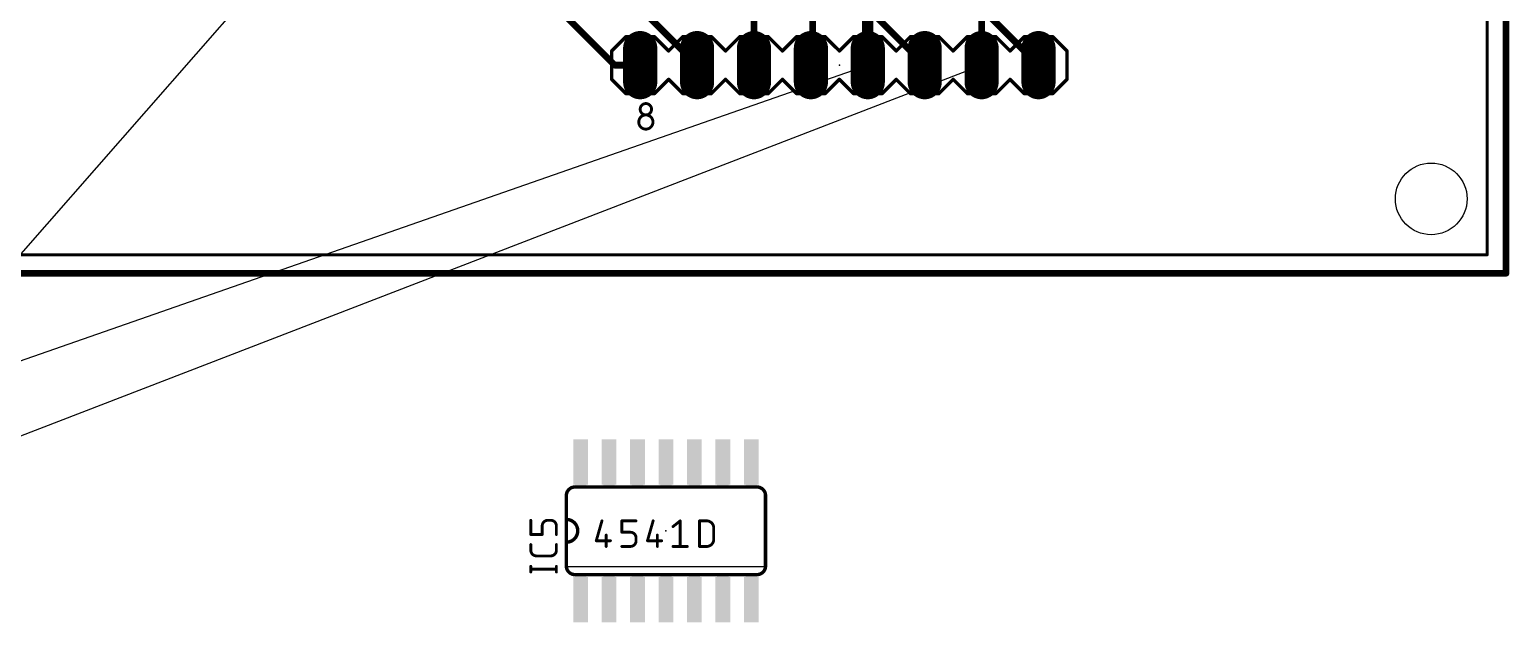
# Model space of a CAD drawing. Extents: x 38 to 139, y -3 to 81.
# Drawn here: x 72.1 to 138.2, y 3.9 to 30.4 of the extents above; entities that cross this region are included whole.
import ezdxf

# ---------------------------------------------------------------- set-up
doc = ezdxf.new("R2010")
doc.units = 0
for name, color, linetype in [('1', 12, 'CONTINUOUS'), ('16', 132, 'CONTINUOUS'), ('17', 110, 'CONTINUOUS'), ('19', 53, 'CONTINUOUS'), ('20', 31, 'CONTINUOUS'), ('21', 253, 'CONTINUOUS'), ('22', 253, 'CONTINUOUS'), ('23', 53, 'CONTINUOUS'), ('24', 53, 'CONTINUOUS'), ('25', 253, 'CONTINUOUS'), ('27', 253, 'CONTINUOUS'), ('51', 253, 'CONTINUOUS')]:
    doc.layers.add(name, color=color, linetype=linetype)

# ---------------------------------------------------------------- blocks, each defined once
blk = doc.blocks.new('RECT')
blk.add_solid([(-0.5, -0.5), (0.5, -0.5), (-0.5, 0.5), (0.5, 0.5)])
blk = doc.blocks.new('LONGP100')
at = {"const_width": 1}
blk.add_lwpolyline([(-0.5, 0), (0.5, 0)], dxfattribs=at)
at = {"const_width": 0.5}
for points in [[(-0.5, 0.25, 1), (-0.5, -0.25)], [(0.5, -0.25, 1), (0.5, 0.25)]]:
    blk.add_lwpolyline(points, format="xyb", dxfattribs=at)

msp = doc.modelspace()

# ---------------------------------------------------------------- linework, layer by layer
at = {"layer": '1', "const_width": 0.3}
for points in [[(107.0535, 42.1345), (107.0535, 28.8735)], [(101.89, 28.79), (93.684, 36.996)], [(98.21, 28.79), (91.5, 35.5)], [(104.43, 35.309), (104.43, 28.79)], [(107.754, 33.086), (112.05, 28.79)], [(117.13, 28.79), (112.92, 33)], [(99.35, 28.79), (98.21, 28.79)], [(107.0535, 28.8735), (106.97, 28.79)]]:
    msp.add_lwpolyline(points, dxfattribs=at)
at = {"layer": '1', "const_width": 0.15}
for points in [[(98.21, 28.865, 1), (98.21, 28.715)], [(98.157, 28.737, 1), (98.263, 28.843)], [(99.35, 28.715, 1), (99.35, 28.865)], [(101.837, 28.737, 1), (101.943, 28.843)], [(104.355, 28.79, 1), (104.505, 28.79)], [(106.917, 28.843, 1), (107.023, 28.737)], [(106.9785, 28.8735, 1), (107.1285, 28.8735)], [(107.1066, 28.8205, 1), (107.0005, 28.9266)], [(111.997, 28.737, 1), (112.103, 28.843)], [(117.077, 28.737, 1), (117.183, 28.843)]]:
    msp.add_lwpolyline(points, format="xyb", dxfattribs=at)
at = {"layer": '16'}
for points, const_width in [([(138, 81), (138, 19.5)], 0.3), ([(114.59, 28.79), (114.59, 42.09)], 0.3), ([(109.5, 28.8), (109.5, 34)], 0.5), ([(109.51, 28.79), (109.5, 28.8)], 0.5), ([(138, 19.5), (38, 19.5)], 0.3)]:
    msp.add_lwpolyline(points, dxfattribs=dict(at, const_width=const_width))
for points, const_width in [([(109.5884, 28.8884, 1), (109.4116, 28.7116)], 0.25), ([(109.375, 28.8, 1), (109.625, 28.8)], 0.25), ([(109.4216, 28.7016, 1), (109.5984, 28.8784)], 0.25), ([(114.515, 28.79, 1), (114.665, 28.79)], 0.15), ([(137.925, 19.5, 1), (138.075, 19.5)], 0.15), ([(138, 19.425, 1), (138, 19.575)], 0.15)]:
    msp.add_lwpolyline(points, format="xyb", dxfattribs=dict(at, const_width=const_width))
at = {"layer": '19'}
for p, q in [((63.5, 11), (122.08, 77.82)), ((58.5, 11), (109.51, 28.79)), ((68.5, 11), (114.59, 28.79))]:
    msp.add_line(p, q, dxfattribs=at)
at = {"layer": '20'}
for p, q in [((138.029, 19.431), (137.98, 81.019)), ((37.973, 19.431), (138.029, 19.431))]:
    msp.add_line(p, q, dxfattribs=at)
msp.add_circle((134.66, 22.82), 1.6, dxfattribs=at)
at = {"layer": '21'}
for points, const_width in [([(98.08, 29.425), (98.715, 30.06)], 0.1524), ([(98.715, 30.06), (99.985, 30.06)], 0.1524), ([(100.62, 29.425), (99.985, 30.06)], 0.1524), ([(100.62, 29.425), (101.255, 30.06)], 0.1524), ([(101.255, 30.06), (102.525, 30.06)], 0.1524), ([(102.525, 30.06), (103.16, 29.425)], 0.1524), ([(103.16, 29.425), (103.795, 30.06)], 0.1524), ([(103.795, 30.06), (105.065, 30.06)], 0.1524), ([(105.065, 30.06), (105.7, 29.425)], 0.1524), ([(105.7, 29.425), (106.335, 30.06)], 0.1524), ([(106.335, 30.06), (107.605, 30.06)], 0.1524), ([(108.24, 29.425), (107.605, 30.06)], 0.1524), ([(108.24, 29.425), (108.875, 30.06)], 0.1524), ([(108.875, 30.06), (110.145, 30.06)], 0.1524), ([(110.78, 29.425), (110.145, 30.06)], 0.1524), ([(110.78, 29.425), (111.415, 30.06)], 0.1524), ([(111.415, 30.06), (112.685, 30.06)], 0.1524), ([(112.685, 30.06), (113.32, 29.425)], 0.1524), ([(113.32, 29.425), (113.955, 30.06)], 0.1524), ([(113.955, 30.06), (115.225, 30.06)], 0.1524), ([(115.225, 30.06), (115.86, 29.425)], 0.1524), ([(115.86, 29.425), (116.495, 30.06)], 0.1524), ([(116.495, 30.06), (117.765, 30.06)], 0.1524), ([(118.4, 29.425), (117.765, 30.06)], 0.1524), ([(98.08, 28.155), (98.08, 29.425)], 0.1524), ([(118.4, 28.155), (118.4, 29.425)], 0.1524), ([(98.715, 27.52), (98.08, 28.155)], 0.1524), ([(99.985, 27.52), (100.62, 28.155)], 0.1524), ([(101.255, 27.52), (100.62, 28.155)], 0.1524), ([(103.16, 28.155), (102.525, 27.52)], 0.1524), ([(103.795, 27.52), (103.16, 28.155)], 0.1524), ([(105.7, 28.155), (105.065, 27.52)], 0.1524), ([(106.335, 27.52), (105.7, 28.155)], 0.1524), ([(107.605, 27.52), (108.24, 28.155)], 0.1524), ([(108.875, 27.52), (108.24, 28.155)], 0.1524), ([(110.145, 27.52), (110.78, 28.155)], 0.1524), ([(111.415, 27.52), (110.78, 28.155)], 0.1524), ([(113.32, 28.155), (112.685, 27.52)], 0.1524), ([(113.955, 27.52), (113.32, 28.155)], 0.1524), ([(115.86, 28.155), (115.225, 27.52)], 0.1524), ([(116.495, 27.52), (115.86, 28.155)], 0.1524), ([(117.765, 27.52), (118.4, 28.155)], 0.1524), ([(99.985, 27.52), (98.715, 27.52)], 0.1524), ([(102.525, 27.52), (101.255, 27.52)], 0.1524), ([(105.065, 27.52), (103.795, 27.52)], 0.1524), ([(107.605, 27.52), (106.335, 27.52)], 0.1524), ([(110.145, 27.52), (108.875, 27.52)], 0.1524), ([(112.685, 27.52), (111.415, 27.52)], 0.1524), ([(115.225, 27.52), (113.955, 27.52)], 0.1524), ([(117.765, 27.52), (116.495, 27.52)], 0.1524), ([(96.055, 9.5748), (96.055, 8.508)], 0.1524), ([(104.945, 6.4252), (104.945, 9.5748)], 0.1524), ([(96.055, 8.508), (96.055, 7.492)], 0.1524), ([(96.055, 7.492), (96.055, 6.4252)], 0.1524), ([(96.055, 6.3998), (104.945, 6.3998)], 0.0508)]:
    msp.add_lwpolyline(points, dxfattribs=dict(at, const_width=const_width))
for points, const_width in [([(98.715, 30.0981, 1), (98.715, 30.0219)], 0.0762), ([(98.7419, 30.0331, 1), (98.6881, 30.0869)], 0.0762), ([(100.0119, 30.0869, 1), (99.9581, 30.0331)], 0.0762), ([(99.985, 30.0219, 1), (99.985, 30.0981)], 0.0762), ([(101.255, 30.0981, 1), (101.255, 30.0219)], 0.0762), ([(101.2819, 30.0331, 1), (101.2281, 30.0869)], 0.0762), ([(102.5519, 30.0869, 1), (102.4981, 30.0331)], 0.0762), ([(102.525, 30.0219, 1), (102.525, 30.0981)], 0.0762), ([(103.795, 30.0981, 1), (103.795, 30.0219)], 0.0762), ([(103.8219, 30.0331, 1), (103.7681, 30.0869)], 0.0762), ([(105.0919, 30.0869, 1), (105.0381, 30.0331)], 0.0762), ([(105.065, 30.0219, 1), (105.065, 30.0981)], 0.0762), ([(106.335, 30.0981, 1), (106.335, 30.0219)], 0.0762), ([(106.3619, 30.0331, 1), (106.3081, 30.0869)], 0.0762), ([(107.6319, 30.0869, 1), (107.5781, 30.0331)], 0.0762), ([(107.605, 30.0219, 1), (107.605, 30.0981)], 0.0762), ([(108.875, 30.0981, 1), (108.875, 30.0219)], 0.0762), ([(108.9019, 30.0331, 1), (108.8481, 30.0869)], 0.0762), ([(110.1719, 30.0869, 1), (110.1181, 30.0331)], 0.0762), ([(110.145, 30.0219, 1), (110.145, 30.0981)], 0.0762), ([(111.415, 30.0981, 1), (111.415, 30.0219)], 0.0762), ([(111.4419, 30.0331, 1), (111.3881, 30.0869)], 0.0762), ([(112.7119, 30.0869, 1), (112.6581, 30.0331)], 0.0762), ([(112.685, 30.0219, 1), (112.685, 30.0981)], 0.0762), ([(113.955, 30.0981, 1), (113.955, 30.0219)], 0.0762), ([(113.9819, 30.0331, 1), (113.9281, 30.0869)], 0.0762), ([(115.2519, 30.0869, 1), (115.1981, 30.0331)], 0.0762), ([(115.225, 30.0219, 1), (115.225, 30.0981)], 0.0762), ([(116.495, 30.0981, 1), (116.495, 30.0219)], 0.0762), ([(116.5219, 30.0331, 1), (116.4681, 30.0869)], 0.0762), ([(117.7919, 30.0869, 1), (117.7381, 30.0331)], 0.0762), ([(117.765, 30.0219, 1), (117.765, 30.0981)], 0.0762), ([(98.1181, 29.425, 1), (98.0419, 29.425)], 0.0762), ([(98.0531, 29.4519, 1), (98.1069, 29.3981)], 0.0762), ([(100.5931, 29.4519, 1), (100.6469, 29.3981)], 0.0762), ([(100.5931, 29.3981, 1), (100.6469, 29.4519)], 0.0762), ([(103.1331, 29.4519, 1), (103.1869, 29.3981)], 0.0762), ([(103.1331, 29.3981, 1), (103.1869, 29.4519)], 0.0762), ([(105.6731, 29.4519, 1), (105.7269, 29.3981)], 0.0762), ([(105.6731, 29.3981, 1), (105.7269, 29.4519)], 0.0762), ([(108.2131, 29.4519, 1), (108.2669, 29.3981)], 0.0762), ([(108.2131, 29.3981, 1), (108.2669, 29.4519)], 0.0762), ([(110.7531, 29.4519, 1), (110.8069, 29.3981)], 0.0762), ([(110.7531, 29.3981, 1), (110.8069, 29.4519)], 0.0762), ([(113.2931, 29.4519, 1), (113.3469, 29.3981)], 0.0762), ([(113.2931, 29.3981, 1), (113.3469, 29.4519)], 0.0762), ([(115.8331, 29.4519, 1), (115.8869, 29.3981)], 0.0762), ([(115.8331, 29.3981, 1), (115.8869, 29.4519)], 0.0762), ([(118.4381, 29.425, 1), (118.3619, 29.425)], 0.0762), ([(118.3731, 29.3981, 1), (118.4269, 29.4519)], 0.0762), ([(98.0419, 28.155, 1), (98.1181, 28.155)], 0.0762), ([(98.1069, 28.1819, 1), (98.0531, 28.1281)], 0.0762), ([(100.6469, 28.1819, 1), (100.5931, 28.1281)], 0.0762), ([(100.6469, 28.1281, 1), (100.5931, 28.1819)], 0.0762), ([(103.1869, 28.1819, 1), (103.1331, 28.1281)], 0.0762), ([(103.1869, 28.1281, 1), (103.1331, 28.1819)], 0.0762), ([(105.7269, 28.1819, 1), (105.6731, 28.1281)], 0.0762), ([(105.7269, 28.1281, 1), (105.6731, 28.1819)], 0.0762), ([(108.2669, 28.1819, 1), (108.2131, 28.1281)], 0.0762), ([(108.2669, 28.1281, 1), (108.2131, 28.1819)], 0.0762), ([(110.8069, 28.1819, 1), (110.7531, 28.1281)], 0.0762), ([(110.8069, 28.1281, 1), (110.7531, 28.1819)], 0.0762), ([(113.3469, 28.1819, 1), (113.2931, 28.1281)], 0.0762), ([(113.3469, 28.1281, 1), (113.2931, 28.1819)], 0.0762), ([(115.8869, 28.1819, 1), (115.8331, 28.1281)], 0.0762), ([(115.8869, 28.1281, 1), (115.8331, 28.1819)], 0.0762), ([(118.3619, 28.155, 1), (118.4381, 28.155)], 0.0762), ([(118.4269, 28.1281, 1), (118.3731, 28.1819)], 0.0762), ([(98.715, 27.5581, 1), (98.715, 27.4819)], 0.0762), ([(98.6881, 27.4931, 1), (98.7419, 27.5469)], 0.0762), ([(99.858, 26.8215, 1), (99.35, 26.8215)], 0.127), ([(99.9581, 27.5469, 1), (100.0119, 27.4931)], 0.0762), ([(99.985, 27.4819, 1), (99.985, 27.5581)], 0.0762), ([(101.255, 27.5581, 1), (101.255, 27.4819)], 0.0762), ([(101.2281, 27.4931, 1), (101.2819, 27.5469)], 0.0762), ([(102.4981, 27.5469, 1), (102.5519, 27.4931)], 0.0762), ([(102.525, 27.4819, 1), (102.525, 27.5581)], 0.0762), ([(103.795, 27.5581, 1), (103.795, 27.4819)], 0.0762), ([(103.7681, 27.4931, 1), (103.8219, 27.5469)], 0.0762), ([(105.0381, 27.5469, 1), (105.0919, 27.4931)], 0.0762), ([(105.065, 27.4819, 1), (105.065, 27.5581)], 0.0762), ([(106.335, 27.5581, 1), (106.335, 27.4819)], 0.0762), ([(106.3081, 27.4931, 1), (106.3619, 27.5469)], 0.0762), ([(107.5781, 27.5469, 1), (107.6319, 27.4931)], 0.0762), ([(107.605, 27.4819, 1), (107.605, 27.5581)], 0.0762), ([(108.875, 27.5581, 1), (108.875, 27.4819)], 0.0762), ([(108.8481, 27.4931, 1), (108.9019, 27.5469)], 0.0762), ([(110.1181, 27.5469, 1), (110.1719, 27.4931)], 0.0762), ([(110.145, 27.4819, 1), (110.145, 27.5581)], 0.0762), ([(111.415, 27.5581, 1), (111.415, 27.4819)], 0.0762), ([(111.3881, 27.4931, 1), (111.4419, 27.5469)], 0.0762), ([(112.6581, 27.5469, 1), (112.7119, 27.4931)], 0.0762), ([(112.685, 27.4819, 1), (112.685, 27.5581)], 0.0762), ([(113.955, 27.5581, 1), (113.955, 27.4819)], 0.0762), ([(113.9281, 27.4931, 1), (113.9819, 27.5469)], 0.0762), ([(115.1981, 27.5469, 1), (115.2519, 27.4931)], 0.0762), ([(115.225, 27.4819, 1), (115.225, 27.5581)], 0.0762), ([(116.495, 27.5581, 1), (116.495, 27.4819)], 0.0762), ([(116.4681, 27.4931, 1), (116.5219, 27.5469)], 0.0762), ([(117.7381, 27.5469, 1), (117.7919, 27.4931)], 0.0762), ([(117.765, 27.4819, 1), (117.765, 27.5581)], 0.0762), ([(99.9215, 26.25, 1), (99.2865, 26.25)], 0.127), ([(99.35, 26.8215, 1), (99.858, 26.8215)], 0.127), ([(99.3818, 26.8215, 1), (99.3183, 26.8215)], 0.0635), ([(99.3183, 26.8215, 1), (99.3818, 26.8215)], 0.0635), ([(99.8898, 26.8215, 1), (99.8263, 26.8215)], 0.0635), ([(99.8263, 26.8215, 1), (99.8898, 26.8215)], 0.0635), ([(99.2865, 26.25, 1), (99.9215, 26.25)], 0.127), ([(99.3183, 26.25, 1), (99.2548, 26.25)], 0.0635), ([(99.2548, 26.25, 1), (99.3183, 26.25)], 0.0635), ([(99.9533, 26.25, 1), (99.8898, 26.25)], 0.0635), ([(99.8898, 26.25, 1), (99.9533, 26.25)], 0.0635), ([(96.436, 9.9558, 0.4142), (96.055, 9.5748)], 0.1524), ([(96.436, 9.9177, 1), (96.436, 9.9939)], 0.0762), ([(104.945, 9.5748, 0.4142), (104.564, 9.9558)], 0.1524), ([(104.564, 9.9939, 1), (104.564, 9.9177)], 0.0762), ([(96.0931, 9.5748, 1), (96.0169, 9.5748)], 0.0762), ([(96.0169, 9.5748, 1), (96.0931, 9.5748)], 0.0762), ([(104.9831, 9.5748, 1), (104.9069, 9.5748)], 0.0762), ([(104.9069, 9.5748, 1), (104.9831, 9.5748)], 0.0762), ([(96.0931, 8.508, 1), (96.0169, 8.508)], 0.0762), ([(96.055, 7.492, 1), (96.055, 8.508)], 0.1524), ([(96.055, 8.5461, 1), (96.055, 8.4699)], 0.0762), ([(96.0169, 8.508, 1), (96.0931, 8.508)], 0.0762), ([(96.0931, 7.492, 1), (96.0169, 7.492)], 0.0762), ([(96.055, 7.5301, 1), (96.055, 7.4539)], 0.0762), ([(96.0169, 7.492, 1), (96.0931, 7.492)], 0.0762), ([(96.055, 6.4252, 0.4142), (96.436, 6.0442)], 0.1524), ([(96.0931, 6.4252, 1), (96.0169, 6.4252)], 0.0762), ([(96.0169, 6.4252, 1), (96.0931, 6.4252)], 0.0762), ([(96.055, 6.4125, 1), (96.055, 6.3871)], 0.0254), ([(96.436, 6.0061, 1), (96.436, 6.0823)], 0.0762), ([(104.564, 6.0442, 0.4142), (104.945, 6.4252)], 0.1524), ([(104.564, 6.0823, 1), (104.564, 6.0061)], 0.0762), ([(104.9831, 6.4252, 1), (104.9069, 6.4252)], 0.0762), ([(104.9069, 6.4252, 1), (104.9831, 6.4252)], 0.0762), ([(104.945, 6.3871, 1), (104.945, 6.4125)], 0.0254)]:
    msp.add_lwpolyline(points, format="xyb", dxfattribs=dict(at, const_width=const_width))
at = {"layer": '22', "const_width": 0.127}
for points in [[(137.16, 20.32), (137.16, 80.32)], [(39.16, 20.32), (137.16, 20.32)]]:
    msp.add_lwpolyline(points, dxfattribs=at)
at = {"layer": '22', "const_width": 0.0635}
for points in [[(137.1283, 20.32, 1), (137.1917, 20.32)], [(137.16, 20.2883, 1), (137.16, 20.3517)]]:
    msp.add_lwpolyline(points, format="xyb", dxfattribs=at)
at = {"layer": '23'}
for p in [(108.24, 28.79), (100.5, 8)]:
    msp.add_point(p, dxfattribs=at)
at = {"layer": '24'}
msp.add_point((137.16, 20.32), dxfattribs=at)
at = {"layer": '25'}
for points, const_width in [([(94.4993, 8.4699, 1), (94.4357, 8.4699)], 0.0635), ([(95.2295, 8.4699, 0.4142), (94.9755, 8.2159)], 0.127), ([(95.0073, 8.2159, 1), (94.9438, 8.2159)], 0.0635), ([(94.9438, 8.2159, 1), (95.0073, 8.2159)], 0.0635), ([(95.2295, 8.5016, 1), (95.2295, 8.4381)], 0.0635), ([(95.2295, 8.4381, 1), (95.2295, 8.5016)], 0.0635), ([(95.6105, 8.2159, 0.4142), (95.3565, 8.4699)], 0.127), ([(95.3565, 8.5016, 1), (95.3565, 8.4381)], 0.0635), ([(95.3565, 8.4381, 1), (95.3565, 8.5016)], 0.0635), ([(95.6423, 8.2159, 1), (95.5787, 8.2159)], 0.0635), ([(95.5787, 8.2159, 1), (95.6423, 8.2159)], 0.0635), ([(94.4357, 7.8349, 1), (94.4993, 7.8349)], 0.0635), ([(94.4993, 7.3867, 1), (94.4357, 7.3867)], 0.0635), ([(94.4675, 7.8666, 1), (94.4675, 7.8031)], 0.0635), ([(94.9438, 7.8349, 1), (95.0073, 7.8349)], 0.0635), ([(94.9755, 7.8031, 1), (94.9755, 7.8666)], 0.0635), ([(95.5787, 7.8349, 1), (95.6423, 7.8349)], 0.0635), ([(95.6423, 7.3867, 1), (95.5787, 7.3867)], 0.0635), ([(94.4993, 7.1327, 1), (94.4357, 7.1327)], 0.0635), ([(94.4357, 7.1327, 1), (94.4993, 7.1327)], 0.0635), ([(94.4675, 7.1327, 0.4142), (94.7215, 6.8787)], 0.127), ([(94.7215, 6.9104, 1), (94.7215, 6.8469)], 0.0635), ([(94.7215, 6.8469, 1), (94.7215, 6.9104)], 0.0635), ([(95.3565, 6.8787, 0.4142), (95.6105, 7.1327)], 0.127), ([(95.3565, 6.9104, 1), (95.3565, 6.8469)], 0.0635), ([(95.3565, 6.8469, 1), (95.3565, 6.9104)], 0.0635), ([(95.6423, 7.1327, 1), (95.5787, 7.1327)], 0.0635), ([(95.5787, 7.1327, 1), (95.6423, 7.1327)], 0.0635), ([(94.4993, 6.4125, 1), (94.4357, 6.4125)], 0.0635), ([(94.4357, 6.1585, 1), (94.4993, 6.1585)], 0.0635), ([(94.4675, 6.3172, 1), (94.4675, 6.2538)], 0.0635), ([(95.6423, 6.4125, 1), (95.5787, 6.4125)], 0.0635), ([(95.5787, 6.1585, 1), (95.6423, 6.1585)], 0.0635), ([(95.6105, 6.2538, 1), (95.6105, 6.3172)], 0.0635)]:
    msp.add_lwpolyline(points, format="xyb", dxfattribs=dict(at, const_width=const_width))
at = {"layer": '25', "const_width": 0.127}
for points in [[(94.4675, 7.8349), (94.4675, 8.4699)], [(94.9755, 8.2159), (94.9755, 7.8349)], [(95.3565, 8.4699), (95.2295, 8.4699)], [(95.6105, 7.8349), (95.6105, 8.2159)], [(94.9755, 7.8349), (94.4675, 7.8349)], [(94.4675, 7.1327), (94.4675, 7.3867)], [(95.6105, 7.3867), (95.6105, 7.1327)], [(95.3565, 6.8787), (94.7215, 6.8787)], [(94.4675, 6.1585), (94.4675, 6.4125)], [(94.4675, 6.2855), (95.6105, 6.2855)], [(95.6105, 6.1585), (95.6105, 6.4125)]]:
    msp.add_lwpolyline(points, dxfattribs=at)
at = {"layer": '27', "const_width": 0.127}
for points in [[(97.6425, 8.4445), (97.3885, 7.5555)], [(98.5315, 7.9365), (98.5315, 8.4445)], [(98.5315, 8.4445), (99.1665, 8.4445)], [(98.9125, 7.9365), (98.5315, 7.9365)], [(99.9285, 8.4445), (99.6745, 7.5555)], [(100.8175, 8.1905), (101.135, 8.4445)], [(101.135, 8.4445), (101.135, 7.3015)], [(101.9986, 7.3015), (101.9986, 8.4445)], [(101.9986, 8.4445), (102.3161, 8.4445)], [(102.6336, 8.127), (102.6336, 7.619)], [(97.3885, 7.5555), (98.0235, 7.5555)], [(97.833, 7.8095), (97.833, 7.3015)], [(98.5315, 7.3015), (98.9125, 7.3015)], [(99.1665, 7.5555), (99.1665, 7.6825)], [(99.6745, 7.5555), (100.3095, 7.5555)], [(100.119, 7.8095), (100.119, 7.3015)], [(100.8175, 7.3015), (101.4525, 7.3015)], [(102.3161, 7.3015), (101.9986, 7.3015)]]:
    msp.add_lwpolyline(points, dxfattribs=at)
at = {"layer": '27'}
for points, const_width in [([(97.673, 8.4358, 1), (97.612, 8.4532)], 0.0635), ([(98.5315, 8.4763, 1), (98.5315, 8.4127)], 0.0635), ([(98.5633, 8.4445, 1), (98.4998, 8.4445)], 0.0635), ([(98.5315, 7.9683, 1), (98.5315, 7.9048)], 0.0635), ([(98.4998, 7.9365, 1), (98.5633, 7.9365)], 0.0635), ([(98.9125, 7.9683, 1), (98.9125, 7.9048)], 0.0635), ([(99.1665, 7.6825, 0.4142), (98.9125, 7.9365)], 0.127), ([(98.9125, 7.9048, 1), (98.9125, 7.9683)], 0.0635), ([(99.1665, 8.4127, 1), (99.1665, 8.4763)], 0.0635), ([(99.959, 8.4358, 1), (99.898, 8.4532)], 0.0635), ([(100.7977, 8.2153, 1), (100.8373, 8.1657)], 0.0635), ([(101.1668, 8.4445, 1), (101.1033, 8.4445)], 0.0635), ([(101.1548, 8.4197, 1), (101.1152, 8.4693)], 0.0635), ([(101.9986, 8.4763, 1), (101.9986, 8.4127)], 0.0635), ([(102.0304, 8.4445, 1), (101.9669, 8.4445)], 0.0635), ([(102.3161, 8.4763, 1), (102.3161, 8.4127)], 0.0635), ([(102.6336, 8.127, 0.4142), (102.3161, 8.4445)], 0.127), ([(102.3161, 8.4127, 1), (102.3161, 8.4763)], 0.0635), ([(102.6654, 8.127, 1), (102.6018, 8.127)], 0.0635), ([(102.6018, 8.127, 1), (102.6654, 8.127)], 0.0635), ([(97.3885, 7.5873, 1), (97.3885, 7.5238)], 0.0635), ([(97.358, 7.5642, 1), (97.419, 7.5468)], 0.0635), ([(97.8648, 7.8095, 1), (97.8012, 7.8095)], 0.0635), ([(97.8012, 7.3015, 1), (97.8648, 7.3015)], 0.0635), ([(98.0235, 7.5238, 1), (98.0235, 7.5873)], 0.0635), ([(98.5315, 7.3333, 1), (98.5315, 7.2698)], 0.0635), ([(98.9125, 7.3015, 0.4142), (99.1665, 7.5555)], 0.127), ([(98.9125, 7.3333, 1), (98.9125, 7.2698)], 0.0635), ([(98.9125, 7.2698, 1), (98.9125, 7.3333)], 0.0635), ([(99.1983, 7.6825, 1), (99.1347, 7.6825)], 0.0635), ([(99.1347, 7.6825, 1), (99.1983, 7.6825)], 0.0635), ([(99.1983, 7.5555, 1), (99.1347, 7.5555)], 0.0635), ([(99.1347, 7.5555, 1), (99.1983, 7.5555)], 0.0635), ([(99.6745, 7.5873, 1), (99.6745, 7.5238)], 0.0635), ([(99.644, 7.5642, 1), (99.705, 7.5468)], 0.0635), ([(100.1508, 7.8095, 1), (100.0872, 7.8095)], 0.0635), ([(100.0872, 7.3015, 1), (100.1508, 7.3015)], 0.0635), ([(100.3095, 7.5238, 1), (100.3095, 7.5873)], 0.0635), ([(100.8175, 7.3333, 1), (100.8175, 7.2698)], 0.0635), ([(101.1033, 7.3015, 1), (101.1668, 7.3015)], 0.0635), ([(101.4525, 7.2698, 1), (101.4525, 7.3333)], 0.0635), ([(101.9986, 7.3333, 1), (101.9986, 7.2698)], 0.0635), ([(101.9669, 7.3015, 1), (102.0304, 7.3015)], 0.0635), ([(102.3161, 7.3015, 0.4142), (102.6336, 7.619)], 0.127), ([(102.3161, 7.3333, 1), (102.3161, 7.2698)], 0.0635), ([(102.3161, 7.2698, 1), (102.3161, 7.3333)], 0.0635), ([(102.6654, 7.619, 1), (102.6018, 7.619)], 0.0635), ([(102.6018, 7.619, 1), (102.6654, 7.619)], 0.0635)]:
    msp.add_lwpolyline(points, format="xyb", dxfattribs=dict(at, const_width=const_width))
at = {"layer": '51', "const_width": 0.1524}
for points in [[(104.564, 9.9558), (96.436, 9.9558)], [(96.436, 6.0442), (104.564, 6.0442)]]:
    msp.add_lwpolyline(points, dxfattribs=at)
at = {"layer": '51', "const_width": 0.0762}
for points in [[(96.436, 9.9939, 1), (96.436, 9.9177)], [(104.564, 9.9177, 1), (104.564, 9.9939)], [(96.436, 6.0823, 1), (96.436, 6.0061)], [(104.564, 6.0061, 1), (104.564, 6.0823)]]:
    msp.add_lwpolyline(points, format="xyb", dxfattribs=at)

# ---------------------------------------------------------------- block references
at = {"layer": '1', "xscale": 0.6604, "yscale": 2.032}
for p in [(96.69, 11.0734), (97.96, 11.0734), (99.23, 11.0734), (100.5, 11.0734), (101.77, 11.0734), (103.04, 11.0734), (104.31, 11.0734), (96.69, 4.9266), (97.96, 4.9266), (99.23, 4.9266), (100.5, 4.9266), (101.77, 4.9266), (103.04, 4.9266), (104.31, 4.9266)]:
    msp.add_blockref('RECT', p, dxfattribs=at)
at = {"layer": '17', "xscale": 1.524, "yscale": 1.524, "rotation": 270}
for p in [(99.35, 28.79), (99.35, 28.79), (101.89, 28.79), (101.89, 28.79), (104.43, 28.79), (104.43, 28.79), (106.97, 28.79), (106.97, 28.79), (109.51, 28.79), (109.51, 28.79), (112.05, 28.79), (112.05, 28.79), (114.59, 28.79), (114.59, 28.79), (117.13, 28.79), (117.13, 28.79)]:
    msp.add_blockref('LONGP100', p, dxfattribs=at)
at = {"layer": '51', "xscale": 0.508, "yscale": 0.508, "rotation": 180}
for p in [(99.35, 28.79), (101.89, 28.79), (104.43, 28.79), (106.97, 28.79), (109.51, 28.79), (112.05, 28.79), (114.59, 28.79), (117.13, 28.79)]:
    msp.add_blockref('RECT', p, dxfattribs=at)
at = {"layer": '51', "xscale": 0.508, "yscale": 1.143}
for p in [(96.69, 10.5273), (97.96, 10.5273), (99.23, 10.5273), (100.5, 10.5273), (101.77, 10.5273), (103.04, 10.5273), (104.31, 10.5273), (96.69, 5.4727), (97.96, 5.4727), (99.23, 5.4981), (100.5, 5.4727), (101.77, 5.4727), (103.04, 5.4727), (104.31, 5.4727)]:
    msp.add_blockref('RECT', p, dxfattribs=at)

doc.saveas('drawing.dxf')
